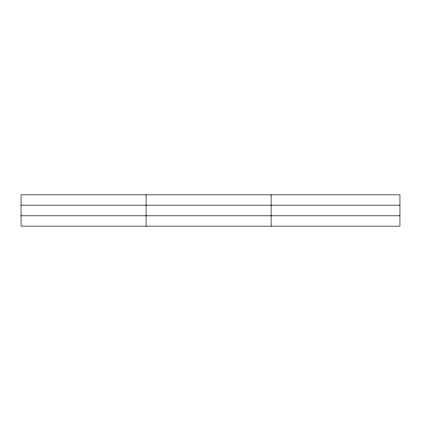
<?xml version="1.0" encoding="UTF-8"?>
<svg xmlns="http://www.w3.org/2000/svg" width="421" height="421" viewBox="0 0 421 421"><rect width="100%" height="100%" fill="white"/><g stroke="black" fill="none" stroke-linecap="round" stroke-linejoin="round"><path stroke-width="0.63" d="M146.087 226.151L146.087 194.849M271.124 226.151L271.124 194.849M399.95 205.18L399.95 194.849L21.05 194.849L21.05 226.151L399.95 226.151L399.95 205.18L21.05 205.18M21.05 215.82L399.95 215.82"/></g></svg>
